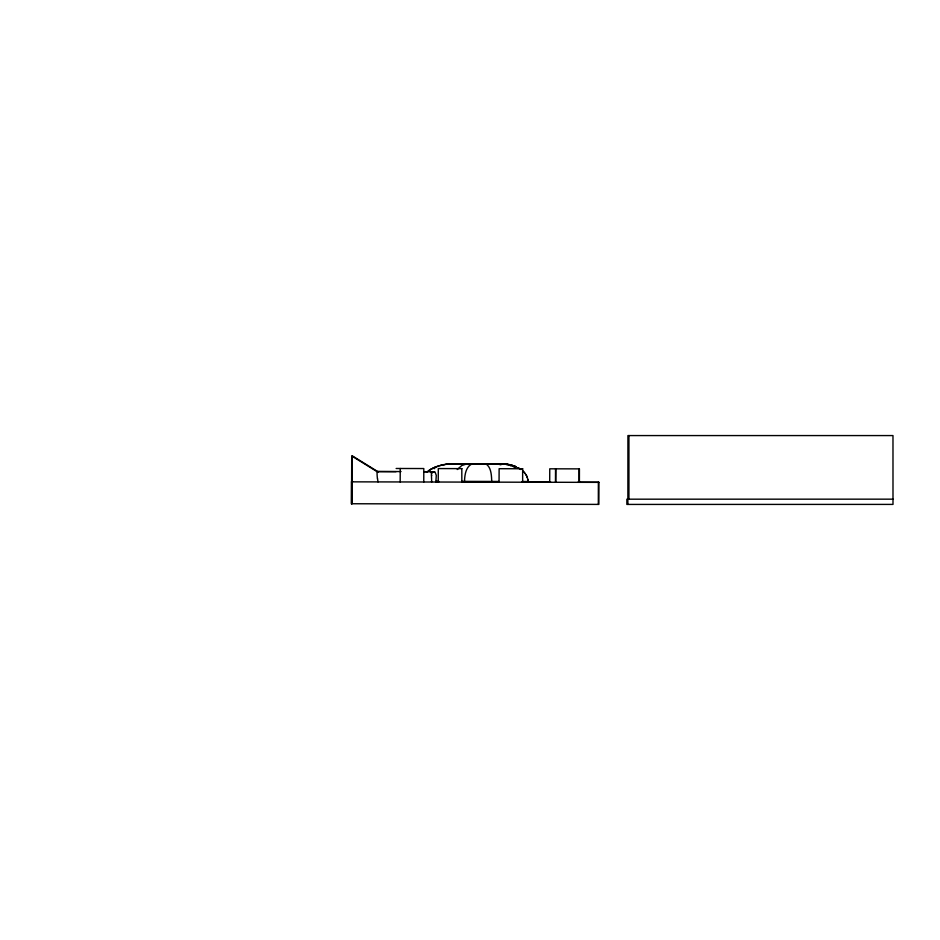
<?xml version="1.0" encoding="UTF-8"?>
<svg xmlns="http://www.w3.org/2000/svg" width="940" height="940" viewBox="0 0 940 940"><rect width="100%" height="100%" fill="white"/><g stroke="black" fill="none" stroke-linecap="round" stroke-linejoin="round"><path stroke-width="1.41" d="M351.454 503.887L351.501 481.715L352.582 481.715M351.983 503.887L352.03 481.715M431.613 479.623L431.296 471.669M464.501 481.938C464.642 475.452 465.617 466.322 472.55 463.737M491.749 481.997C491.503 475.805 491.432 466.969 485.557 463.749M527.939 482.067L527.916 480.657M598.322 504.404L598.369 482.232M351.548 503.135L351.713 455.947L377.058 471.622L396.034 471.669M352.147 481.844L352.241 455.818L377.586 471.492A7.543 0.94 82.5 0 1 378.08 472.08M400.17 481.95L400.252 468.496M438.228 482.032L438.31 468.578L461.857 468.625M499.058 482.161L499.128 468.707L522.687 468.755M549.688 482.267L549.759 468.813L579.428 468.872L579.404 482.326M555.47 482.279L555.54 468.825M555.81 482.279L555.881 468.825M351.748 501.678L351.819 481.715L351.736 502.265M431.636 475.652L431.648 475.005M431.213 472.362L431.248 471.716M431.695 473.314L431.742 472.491M431.765 472.362L431.836 471.763M438.792 481.879L435.866 481.868L436.289 475.358L435.02 471.974L424.539 471.645M435.972 481.351L438.886 481.327M457.251 469.53L461.798 465.523L467.509 463.702M426.995 472.174L427.794 471.351M427.195 471.998L428.005 471.187M428.628 470.834L429.498 470.094M428.84 470.681L429.709 469.941M429.709 470.082L430.966 469.166M430.214 469.765L431.742 468.731M431.225 469.154L433.328 467.92M432.001 468.731L433.857 467.673M433.587 467.932L434.445 467.415M434.151 467.685L435.326 467.039M434.738 467.427L436.524 466.581M467.956 464.466L469.565 463.831M435.631 467.062L438.651 465.876M436.83 466.616L438.346 466.111M439.286 465.817L441.224 465.171M439.615 465.735L441.541 465.089M441.87 465.147L443.821 464.607M442.517 465.006L444.15 464.548M472.197 463.925L472.808 463.714M444.15 464.689L445.466 464.325M444.479 464.63L446.453 464.184M469.683 463.949L470.916 463.702M464.959 464.031L466.064 463.749M467.662 463.702L465.429 463.961M466.029 464.007L466.922 463.749M445.795 464.407L448.439 463.949M446.782 464.278L449.426 463.855M470.024 463.89L470.916 463.843M448.768 464.055L450.06 463.808M449.743 463.972L503.241 463.949M451.024 463.89L501.361 463.902M893 499.163L626.863 499.187L626.863 504.428L893 504.404L892.977 435.572L627.92 435.572L627.873 504.404M396.128 468.484L423.799 468.543L423.764 481.997M433.845 468.566L434.774 468.566M461.728 481.374L498.987 481.456M522.147 481.503L527.939 481.515L527.716 479.059M461.716 481.926L498.987 482.009M522.147 482.055L550.687 482.138M577.924 482.185L598.898 482.232L598.851 504.404L351.454 503.746M351.501 481.844L598.898 482.373M401.039 471.563L377.539 471.469A7.332 1.01 82.3 0 0 377.469 478.86M424.011 471.774L427.371 471.786M500.045 463.761L501.549 463.937M495.016 463.749L496.344 463.937M500.291 463.761L501.901 463.902M503.511 463.961L501.901 463.772L504.075 464.137M495.78 463.772L497.107 464.007M484.312 463.772L484.617 463.878M503.511 463.831L505.885 464.395M502.054 463.82L503.065 463.902M503.781 463.843L505.121 464.09M496.531 463.808L497.671 464.066M503.311 463.925L504.334 464.172M505.121 463.949L507.177 464.642M505.391 463.972L507.036 464.325M505.391 464.113L506.214 464.207M497.295 463.89L500.95 464.806M504.334 464.031L505.109 464.278M506.484 464.102L507.87 464.454M507.318 464.219L508.693 464.595M508.14 464.36L509.245 464.701M506.143 464.313L507.694 464.76M508.963 464.513L511.419 465.23M509.515 464.63L511.959 465.382M508.975 465.077L510.49 465.535M511.689 465.159L512.77 465.617M512.23 465.324L513.581 465.888M509.985 465.241L511.254 465.794M513.04 465.57L513.839 465.981M510.749 465.476L511.501 465.747M513.839 465.841L514.627 466.264M514.11 465.935L514.885 466.369M514.885 466.228L516.142 466.898M515.132 466.334L516.401 467.004M512.723 466.228L513.44 466.675M513.205 466.428L513.91 466.745M514.615 467.227L515.308 467.603M517.881 467.591L519.691 468.778M518.128 467.721L519.914 468.919M519.914 468.778L520.56 469.342M520.126 468.919L520.772 469.495M522.722 470.905L523.239 471.528M523.075 471.222L523.58 471.856M523.415 471.551L523.921 472.197M523.745 471.892L524.238 472.562M524.403 472.597L524.826 473.243M524.555 472.785L525.096 473.584M525.343 473.795L525.954 474.818M525.836 474.5L526.388 475.581M526.494 475.628L526.753 476.286M526.576 475.805L526.988 476.815M527.058 476.862L527.258 477.544M527.328 477.591L527.81 479.729M377.551 478.848L377.645 479.506A7.543 1.081 82.4 0 0 378.056 481.926M527.857 479.94L527.904 480.622M431.625 482.02L431.613 480.575M431.601 481.832L431.613 480.951M579.052 468.872L579.063 482.326M522.64 468.755L522.652 482.208M461.81 468.625L461.834 482.079M628.931 435.572L628.931 499.163M432.329 472.679A4.101 2.938 -37.7 0 1 434.045 471.88M377.387 471.88A7.543 0.94 82.5 0 1 377.492 472.068"/></g></svg>
